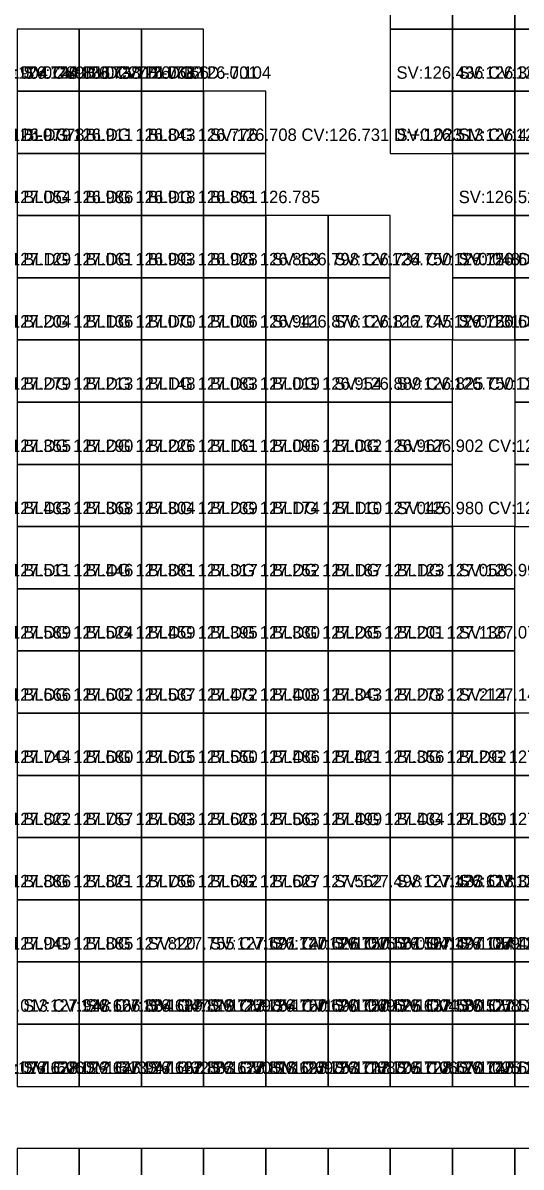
# Model space of a CAD drawing. Header units: metres. Extents: x 287857 to 287981, y 62957 to 63018.
# Drawn here: x 287912.02 to 287920.03, y 62985.53 to 63003.93 of the extents above; entities that cross this region are included whole.
import ezdxf

# ---------------------------------------------------------------- set-up
doc = ezdxf.new("R2010")
doc.units = ezdxf.units.M
for name, color, linetype, true_color in [('CORR-BLDG-TXT', 7, 'Continuous', 0xfacc15), ('CORR-BUILDING', 7, 'Continuous', 0xfacc15), ('CORR-CUT', 7, 'Continuous', 0x3b82f6), ('CORR-DIFF-TXT', 7, 'Continuous', 0xffffff), ('CORR-FILL', 7, 'Continuous', 0xef4444)]:
    doc.layers.add(name, color=color, linetype=linetype, true_color=true_color)

msp = doc.modelspace()

# ---------------------------------------------------------------- linework, layer by layer
at = {"layer": 'CORR-BUILDING'}
for points in [[(287912.925, 63002.831, 126.768), (287913.925, 63002.831, 126.768), (287913.925, 63003.831, 126.768), (287912.925, 63003.831, 126.768), (287912.925, 63002.831, 126.768)], [(287913.925, 63002.831, 126.701), (287914.925, 63002.831, 126.701), (287914.925, 63003.831, 126.701), (287913.925, 63003.831, 126.701), (287913.925, 63002.831, 126.701)], [(287911.925, 63001.831, 126.911), (287912.925, 63001.831, 126.911), (287912.925, 63002.831, 126.911), (287911.925, 63002.831, 126.911), (287911.925, 63001.831, 126.911)], [(287912.925, 63001.831, 126.843), (287913.925, 63001.831, 126.843), (287913.925, 63002.831, 126.843), (287912.925, 63002.831, 126.843), (287912.925, 63001.831, 126.843)], [(287913.925, 63001.831, 126.776), (287914.925, 63001.831, 126.776), (287914.925, 63002.831, 126.776), (287913.925, 63002.831, 126.776), (287913.925, 63001.831, 126.776)], [(287911.925, 63000.831, 126.986), (287912.925, 63000.831, 126.986), (287912.925, 63001.831, 126.986), (287911.925, 63001.831, 126.986), (287911.925, 63000.831, 126.986)], [(287912.925, 63000.831, 126.918), (287913.925, 63000.831, 126.918), (287913.925, 63001.831, 126.918), (287912.925, 63001.831, 126.918), (287912.925, 63000.831, 126.918)], [(287913.925, 63000.831, 126.851), (287914.925, 63000.831, 126.851), (287914.925, 63001.831, 126.851), (287913.925, 63001.831, 126.851), (287913.925, 63000.831, 126.851)], [(287914.925, 63000.831, 126.785), (287915.925, 63000.831, 126.785), (287915.925, 63001.831, 126.785), (287914.925, 63001.831, 126.785), (287914.925, 63000.831, 126.785)], [(287911.925, 62999.831, 127.061), (287912.925, 62999.831, 127.061), (287912.925, 63000.831, 127.061), (287911.925, 63000.831, 127.061), (287911.925, 62999.831, 127.061)], [(287912.925, 62999.831, 126.993), (287913.925, 62999.831, 126.993), (287913.925, 63000.831, 126.993), (287912.925, 63000.831, 126.993), (287912.925, 62999.831, 126.993)], [(287913.925, 62999.831, 126.928), (287914.925, 62999.831, 126.928), (287914.925, 63000.831, 126.928), (287913.925, 63000.831, 126.928), (287913.925, 62999.831, 126.928)], [(287914.925, 62999.831, 126.863), (287915.925, 62999.831, 126.863), (287915.925, 63000.831, 126.863), (287914.925, 63000.831, 126.863), (287914.925, 62999.831, 126.863)], [(287911.925, 62998.831, 127.136), (287912.925, 62998.831, 127.136), (287912.925, 62999.831, 127.136), (287911.925, 62999.831, 127.136), (287911.925, 62998.831, 127.136)], [(287912.925, 62998.831, 127.07), (287913.925, 62998.831, 127.07), (287913.925, 62999.831, 127.07), (287912.925, 62999.831, 127.07), (287912.925, 62998.831, 127.07)], [(287913.925, 62998.831, 127.006), (287914.925, 62998.831, 127.006), (287914.925, 62999.831, 127.006), (287913.925, 62999.831, 127.006), (287913.925, 62998.831, 127.006)], [(287914.925, 62998.831, 126.941), (287915.925, 62998.831, 126.941), (287915.925, 62999.831, 126.941), (287914.925, 62999.831, 126.941), (287914.925, 62998.831, 126.941)], [(287911.925, 62997.831, 127.213), (287912.925, 62997.831, 127.213), (287912.925, 62998.831, 127.213), (287911.925, 62998.831, 127.213), (287911.925, 62997.831, 127.213)], [(287912.925, 62997.831, 127.148), (287913.925, 62997.831, 127.148), (287913.925, 62998.831, 127.148), (287912.925, 62998.831, 127.148), (287912.925, 62997.831, 127.148)], [(287913.925, 62997.831, 127.083), (287914.925, 62997.831, 127.083), (287914.925, 62998.831, 127.083), (287913.925, 62998.831, 127.083), (287913.925, 62997.831, 127.083)], [(287914.925, 62997.831, 127.019), (287915.925, 62997.831, 127.019), (287915.925, 62998.831, 127.019), (287914.925, 62998.831, 127.019), (287914.925, 62997.831, 127.019)], [(287915.925, 62997.831, 126.954), (287916.925, 62997.831, 126.954), (287916.925, 62998.831, 126.954), (287915.925, 62998.831, 126.954), (287915.925, 62997.831, 126.954)], [(287911.925, 62996.831, 127.29), (287912.925, 62996.831, 127.29), (287912.925, 62997.831, 127.29), (287911.925, 62997.831, 127.29), (287911.925, 62996.831, 127.29)], [(287912.925, 62996.831, 127.226), (287913.925, 62996.831, 127.226), (287913.925, 62997.831, 127.226), (287912.925, 62997.831, 127.226), (287912.925, 62996.831, 127.226)], [(287913.925, 62996.831, 127.161), (287914.925, 62996.831, 127.161), (287914.925, 62997.831, 127.161), (287913.925, 62997.831, 127.161), (287913.925, 62996.831, 127.161)], [(287914.925, 62996.831, 127.096), (287915.925, 62996.831, 127.096), (287915.925, 62997.831, 127.096), (287914.925, 62997.831, 127.096), (287914.925, 62996.831, 127.096)], [(287915.925, 62996.831, 127.032), (287916.925, 62996.831, 127.032), (287916.925, 62997.831, 127.032), (287915.925, 62997.831, 127.032), (287915.925, 62996.831, 127.032)], [(287916.925, 62996.831, 126.967), (287917.925, 62996.831, 126.967), (287917.925, 62997.831, 126.967), (287916.925, 62997.831, 126.967), (287916.925, 62996.831, 126.967)], [(287911.925, 62995.831, 127.368), (287912.925, 62995.831, 127.368), (287912.925, 62996.831, 127.368), (287911.925, 62996.831, 127.368), (287911.925, 62995.831, 127.368)], [(287912.925, 62995.831, 127.304), (287913.925, 62995.831, 127.304), (287913.925, 62996.831, 127.304), (287912.925, 62996.831, 127.304), (287912.925, 62995.831, 127.304)], [(287913.925, 62995.831, 127.239), (287914.925, 62995.831, 127.239), (287914.925, 62996.831, 127.239), (287913.925, 62996.831, 127.239), (287913.925, 62995.831, 127.239)], [(287914.925, 62995.831, 127.174), (287915.925, 62995.831, 127.174), (287915.925, 62996.831, 127.174), (287914.925, 62996.831, 127.174), (287914.925, 62995.831, 127.174)], [(287915.925, 62995.831, 127.11), (287916.925, 62995.831, 127.11), (287916.925, 62996.831, 127.11), (287915.925, 62996.831, 127.11), (287915.925, 62995.831, 127.11)], [(287916.925, 62995.831, 127.045), (287917.925, 62995.831, 127.045), (287917.925, 62996.831, 127.045), (287916.925, 62996.831, 127.045), (287916.925, 62995.831, 127.045)], [(287911.925, 62994.831, 127.446), (287912.925, 62994.831, 127.446), (287912.925, 62995.831, 127.446), (287911.925, 62995.831, 127.446), (287911.925, 62994.831, 127.446)], [(287912.925, 62994.831, 127.381), (287913.925, 62994.831, 127.381), (287913.925, 62995.831, 127.381), (287912.925, 62995.831, 127.381), (287912.925, 62994.831, 127.381)], [(287913.925, 62994.831, 127.317), (287914.925, 62994.831, 127.317), (287914.925, 62995.831, 127.317), (287913.925, 62995.831, 127.317), (287913.925, 62994.831, 127.317)], [(287914.925, 62994.831, 127.252), (287915.925, 62994.831, 127.252), (287915.925, 62995.831, 127.252), (287914.925, 62995.831, 127.252), (287914.925, 62994.831, 127.252)], [(287915.925, 62994.831, 127.187), (287916.925, 62994.831, 127.187), (287916.925, 62995.831, 127.187), (287915.925, 62995.831, 127.187), (287915.925, 62994.831, 127.187)], [(287916.925, 62994.831, 127.123), (287917.925, 62994.831, 127.123), (287917.925, 62995.831, 127.123), (287916.925, 62995.831, 127.123), (287916.925, 62994.831, 127.123)], [(287917.925, 62994.831, 127.058), (287918.925, 62994.831, 127.058), (287918.925, 62995.831, 127.058), (287917.925, 62995.831, 127.058), (287917.925, 62994.831, 127.058)], [(287911.925, 62993.831, 127.524), (287912.925, 62993.831, 127.524), (287912.925, 62994.831, 127.524), (287911.925, 62994.831, 127.524), (287911.925, 62993.831, 127.524)], [(287912.925, 62993.831, 127.459), (287913.925, 62993.831, 127.459), (287913.925, 62994.831, 127.459), (287912.925, 62994.831, 127.459), (287912.925, 62993.831, 127.459)], [(287913.925, 62993.831, 127.395), (287914.925, 62993.831, 127.395), (287914.925, 62994.831, 127.395), (287913.925, 62994.831, 127.395), (287913.925, 62993.831, 127.395)], [(287914.925, 62993.831, 127.33), (287915.925, 62993.831, 127.33), (287915.925, 62994.831, 127.33), (287914.925, 62994.831, 127.33), (287914.925, 62993.831, 127.33)], [(287915.925, 62993.831, 127.265), (287916.925, 62993.831, 127.265), (287916.925, 62994.831, 127.265), (287915.925, 62994.831, 127.265), (287915.925, 62993.831, 127.265)], [(287916.925, 62993.831, 127.201), (287917.925, 62993.831, 127.201), (287917.925, 62994.831, 127.201), (287916.925, 62994.831, 127.201), (287916.925, 62993.831, 127.201)], [(287917.925, 62993.831, 127.136), (287918.925, 62993.831, 127.136), (287918.925, 62994.831, 127.136), (287917.925, 62994.831, 127.136), (287917.925, 62993.831, 127.136)], [(287911.925, 62992.831, 127.602), (287912.925, 62992.831, 127.602), (287912.925, 62993.831, 127.602), (287911.925, 62993.831, 127.602), (287911.925, 62992.831, 127.602)], [(287912.925, 62992.831, 127.537), (287913.925, 62992.831, 127.537), (287913.925, 62993.831, 127.537), (287912.925, 62993.831, 127.537), (287912.925, 62992.831, 127.537)], [(287913.925, 62992.831, 127.472), (287914.925, 62992.831, 127.472), (287914.925, 62993.831, 127.472), (287913.925, 62993.831, 127.472), (287913.925, 62992.831, 127.472)], [(287914.925, 62992.831, 127.408), (287915.925, 62992.831, 127.408), (287915.925, 62993.831, 127.408), (287914.925, 62993.831, 127.408), (287914.925, 62992.831, 127.408)], [(287915.925, 62992.831, 127.343), (287916.925, 62992.831, 127.343), (287916.925, 62993.831, 127.343), (287915.925, 62993.831, 127.343), (287915.925, 62992.831, 127.343)], [(287916.925, 62992.831, 127.278), (287917.925, 62992.831, 127.278), (287917.925, 62993.831, 127.278), (287916.925, 62993.831, 127.278), (287916.925, 62992.831, 127.278)], [(287917.925, 62992.831, 127.214), (287918.925, 62992.831, 127.214), (287918.925, 62993.831, 127.214), (287917.925, 62993.831, 127.214), (287917.925, 62992.831, 127.214)], [(287911.925, 62991.831, 127.68), (287912.925, 62991.831, 127.68), (287912.925, 62992.831, 127.68), (287911.925, 62992.831, 127.68), (287911.925, 62991.831, 127.68)], [(287912.925, 62991.831, 127.615), (287913.925, 62991.831, 127.615), (287913.925, 62992.831, 127.615), (287912.925, 62992.831, 127.615), (287912.925, 62991.831, 127.615)], [(287913.925, 62991.831, 127.55), (287914.925, 62991.831, 127.55), (287914.925, 62992.831, 127.55), (287913.925, 62992.831, 127.55), (287913.925, 62991.831, 127.55)], [(287914.925, 62991.831, 127.486), (287915.925, 62991.831, 127.486), (287915.925, 62992.831, 127.486), (287914.925, 62992.831, 127.486), (287914.925, 62991.831, 127.486)], [(287915.925, 62991.831, 127.421), (287916.925, 62991.831, 127.421), (287916.925, 62992.831, 127.421), (287915.925, 62992.831, 127.421), (287915.925, 62991.831, 127.421)], [(287916.925, 62991.831, 127.356), (287917.925, 62991.831, 127.356), (287917.925, 62992.831, 127.356), (287916.925, 62992.831, 127.356), (287916.925, 62991.831, 127.356)], [(287917.925, 62991.831, 127.292), (287918.925, 62991.831, 127.292), (287918.925, 62992.831, 127.292), (287917.925, 62992.831, 127.292), (287917.925, 62991.831, 127.292)], [(287918.925, 62991.831, 127.227), (287919.925, 62991.831, 127.227), (287919.925, 62992.831, 127.227), (287918.925, 62992.831, 127.227), (287918.925, 62991.831, 127.227)], [(287911.925, 62990.831, 127.757), (287912.925, 62990.831, 127.757), (287912.925, 62991.831, 127.757), (287911.925, 62991.831, 127.757), (287911.925, 62990.831, 127.757)], [(287912.925, 62990.831, 127.693), (287913.925, 62990.831, 127.693), (287913.925, 62991.831, 127.693), (287912.925, 62991.831, 127.693), (287912.925, 62990.831, 127.693)], [(287913.925, 62990.831, 127.628), (287914.925, 62990.831, 127.628), (287914.925, 62991.831, 127.628), (287913.925, 62991.831, 127.628), (287913.925, 62990.831, 127.628)], [(287914.925, 62990.831, 127.563), (287915.925, 62990.831, 127.563), (287915.925, 62991.831, 127.563), (287914.925, 62991.831, 127.563), (287914.925, 62990.831, 127.563)], [(287915.925, 62990.831, 127.499), (287916.925, 62990.831, 127.499), (287916.925, 62991.831, 127.499), (287915.925, 62991.831, 127.499), (287915.925, 62990.831, 127.499)], [(287916.925, 62990.831, 127.434), (287917.925, 62990.831, 127.434), (287917.925, 62991.831, 127.434), (287916.925, 62991.831, 127.434), (287916.925, 62990.831, 127.434)], [(287917.925, 62990.831, 127.369), (287918.925, 62990.831, 127.369), (287918.925, 62991.831, 127.369), (287917.925, 62991.831, 127.369), (287917.925, 62990.831, 127.369)], [(287918.925, 62990.831, 127.305), (287919.925, 62990.831, 127.305), (287919.925, 62991.831, 127.305), (287918.925, 62991.831, 127.305), (287918.925, 62990.831, 127.305)], [(287911.925, 62989.831, 127.821), (287912.925, 62989.831, 127.821), (287912.925, 62990.831, 127.821), (287911.925, 62990.831, 127.821), (287911.925, 62989.831, 127.821)], [(287912.925, 62989.831, 127.756), (287913.925, 62989.831, 127.756), (287913.925, 62990.831, 127.756), (287912.925, 62990.831, 127.756), (287912.925, 62989.831, 127.756)], [(287913.925, 62989.831, 127.692), (287914.925, 62989.831, 127.692), (287914.925, 62990.831, 127.692), (287913.925, 62990.831, 127.692), (287913.925, 62989.831, 127.692)], [(287914.925, 62989.831, 127.627), (287915.925, 62989.831, 127.627), (287915.925, 62990.831, 127.627), (287914.925, 62990.831, 127.627), (287914.925, 62989.831, 127.627)], [(287915.925, 62989.831, 127.562), (287916.925, 62989.831, 127.562), (287916.925, 62990.831, 127.562), (287915.925, 62990.831, 127.562), (287915.925, 62989.831, 127.562)], [(287911.925, 62988.831, 127.885), (287912.925, 62988.831, 127.885), (287912.925, 62989.831, 127.885), (287911.925, 62989.831, 127.885), (287911.925, 62988.831, 127.885)], [(287912.925, 62988.831, 127.82), (287913.925, 62988.831, 127.82), (287913.925, 62989.831, 127.82), (287912.925, 62989.831, 127.82), (287912.925, 62988.831, 127.82)]]:
    msp.add_polyline3d(points, dxfattribs=at)
at = {"layer": 'CORR-CUT'}
for points in [[(287917.925, 63003.831, 126.358), (287918.925, 63003.831, 126.358), (287918.925, 63004.831, 126.358), (287917.925, 63004.831, 126.358), (287917.925, 63003.831, 126.358)], [(287918.925, 63003.831, 126.282), (287919.925, 63003.831, 126.282), (287919.925, 63004.831, 126.282), (287918.925, 63004.831, 126.282), (287918.925, 63003.831, 126.282)], [(287919.925, 63003.831, 126.204), (287920.925, 63003.831, 126.204), (287920.925, 63004.831, 126.204), (287919.925, 63004.831, 126.204), (287919.925, 63003.831, 126.204)], [(287911.925, 63002.831, 126.836), (287912.925, 63002.831, 126.836), (287912.925, 63003.831, 126.836), (287911.925, 63003.831, 126.836), (287911.925, 63002.831, 126.836)], [(287917.925, 63002.831, 126.436), (287918.925, 63002.831, 126.436), (287918.925, 63003.831, 126.436), (287917.925, 63003.831, 126.436), (287917.925, 63002.831, 126.436)], [(287918.925, 63002.831, 126.361), (287919.925, 63002.831, 126.361), (287919.925, 63003.831, 126.361), (287918.925, 63003.831, 126.361), (287918.925, 63002.831, 126.361)], [(287919.925, 63002.831, 126.283), (287920.925, 63002.831, 126.283), (287920.925, 63003.831, 126.283), (287919.925, 63003.831, 126.283), (287919.925, 63002.831, 126.283)], [(287917.925, 63001.831, 126.513), (287918.925, 63001.831, 126.513), (287918.925, 63002.831, 126.513), (287917.925, 63002.831, 126.513), (287917.925, 63001.831, 126.513)], [(287918.925, 63001.831, 126.441), (287919.925, 63001.831, 126.441), (287919.925, 63002.831, 126.441), (287918.925, 63002.831, 126.441), (287918.925, 63001.831, 126.441)], [(287919.925, 63001.831, 126.363), (287920.925, 63001.831, 126.363), (287920.925, 63002.831, 126.363), (287919.925, 63002.831, 126.363), (287919.925, 63001.831, 126.363)], [(287918.925, 63000.831, 126.521), (287919.925, 63000.831, 126.521), (287919.925, 63001.831, 126.521), (287918.925, 63001.831, 126.521), (287918.925, 63000.831, 126.521)], [(287919.925, 63000.831, 126.443), (287920.925, 63000.831, 126.443), (287920.925, 63001.831, 126.443), (287919.925, 63001.831, 126.443), (287919.925, 63000.831, 126.443)], [(287915.925, 62999.831, 126.798), (287916.925, 62999.831, 126.798), (287916.925, 63000.831, 126.798), (287915.925, 63000.831, 126.798), (287915.925, 62999.831, 126.798)], [(287918.925, 62999.831, 126.601), (287919.925, 62999.831, 126.601), (287919.925, 63000.831, 126.601), (287918.925, 63000.831, 126.601), (287918.925, 62999.831, 126.601)], [(287919.925, 62999.831, 126.523), (287920.925, 62999.831, 126.523), (287920.925, 63000.831, 126.523), (287919.925, 63000.831, 126.523), (287919.925, 62999.831, 126.523)], [(287915.925, 62998.831, 126.876), (287916.925, 62998.831, 126.876), (287916.925, 62999.831, 126.876), (287915.925, 62999.831, 126.876), (287915.925, 62998.831, 126.876)], [(287916.925, 62998.831, 126.812), (287917.925, 62998.831, 126.812), (287917.925, 62999.831, 126.812), (287916.925, 62999.831, 126.812), (287916.925, 62998.831, 126.812)], [(287918.925, 62998.831, 126.68), (287919.925, 62998.831, 126.68), (287919.925, 62999.831, 126.68), (287918.925, 62999.831, 126.68), (287918.925, 62998.831, 126.68)], [(287919.925, 62998.831, 126.602), (287920.925, 62998.831, 126.602), (287920.925, 62999.831, 126.602), (287919.925, 62999.831, 126.602), (287919.925, 62998.831, 126.602)], [(287916.925, 62997.831, 126.889), (287917.925, 62997.831, 126.889), (287917.925, 62998.831, 126.889), (287916.925, 62998.831, 126.889), (287916.925, 62997.831, 126.889)], [(287917.925, 62997.831, 126.825), (287918.925, 62997.831, 126.825), (287918.925, 62998.831, 126.825), (287917.925, 62998.831, 126.825), (287917.925, 62997.831, 126.825)], [(287919.925, 62997.831, 126.682), (287920.925, 62997.831, 126.682), (287920.925, 62998.831, 126.682), (287919.925, 62998.831, 126.682), (287919.925, 62997.831, 126.682)], [(287917.925, 62996.831, 126.902), (287918.925, 62996.831, 126.902), (287918.925, 62997.831, 126.902), (287917.925, 62997.831, 126.902), (287917.925, 62996.831, 126.902)], [(287919.925, 62996.831, 126.762), (287920.925, 62996.831, 126.762), (287920.925, 62997.831, 126.762), (287919.925, 62997.831, 126.762), (287919.925, 62996.831, 126.762)], [(287917.925, 62995.831, 126.98), (287918.925, 62995.831, 126.98), (287918.925, 62996.831, 126.98), (287917.925, 62996.831, 126.98), (287917.925, 62995.831, 126.98)], [(287919.925, 62995.831, 126.841), (287920.925, 62995.831, 126.841), (287920.925, 62996.831, 126.841), (287919.925, 62996.831, 126.841), (287919.925, 62995.831, 126.841)], [(287918.925, 62994.831, 126.993), (287919.925, 62994.831, 126.993), (287919.925, 62995.831, 126.993), (287918.925, 62995.831, 126.993), (287918.925, 62994.831, 126.993)], [(287918.925, 62993.831, 127.071), (287919.925, 62993.831, 127.071), (287919.925, 62994.831, 127.071), (287918.925, 62994.831, 127.071), (287918.925, 62993.831, 127.071)], [(287918.925, 62992.831, 127.149), (287919.925, 62992.831, 127.149), (287919.925, 62993.831, 127.149), (287918.925, 62993.831, 127.149), (287918.925, 62992.831, 127.149)], [(287919.925, 62991.831, 127.16), (287920.925, 62991.831, 127.16), (287920.925, 62992.831, 127.16), (287919.925, 62992.831, 127.16), (287919.925, 62991.831, 127.16)], [(287919.925, 62990.831, 127.24), (287920.925, 62990.831, 127.24), (287920.925, 62991.831, 127.24), (287919.925, 62991.831, 127.24), (287919.925, 62990.831, 127.24)], [(287916.925, 62989.831, 127.498), (287917.925, 62989.831, 127.498), (287917.925, 62990.831, 127.498), (287916.925, 62990.831, 127.498), (287916.925, 62989.831, 127.498)], [(287917.925, 62989.831, 127.433), (287918.925, 62989.831, 127.433), (287918.925, 62990.831, 127.433), (287917.925, 62990.831, 127.433), (287917.925, 62989.831, 127.433)], [(287918.925, 62989.831, 127.368), (287919.925, 62989.831, 127.368), (287919.925, 62990.831, 127.368), (287918.925, 62990.831, 127.368), (287918.925, 62989.831, 127.368)], [(287919.925, 62989.831, 127.317), (287920.925, 62989.831, 127.317), (287920.925, 62990.831, 127.317), (287919.925, 62990.831, 127.317), (287919.925, 62989.831, 127.317)], [(287913.925, 62988.831, 127.755), (287914.925, 62988.831, 127.755), (287914.925, 62989.831, 127.755), (287913.925, 62989.831, 127.755), (287913.925, 62988.831, 127.755)], [(287914.925, 62988.831, 127.691), (287915.925, 62988.831, 127.691), (287915.925, 62989.831, 127.691), (287914.925, 62989.831, 127.691), (287914.925, 62988.831, 127.691)], [(287915.925, 62988.831, 127.626), (287916.925, 62988.831, 127.626), (287916.925, 62989.831, 127.626), (287915.925, 62989.831, 127.626), (287915.925, 62988.831, 127.626)], [(287916.925, 62988.831, 127.561), (287917.925, 62988.831, 127.561), (287917.925, 62989.831, 127.561), (287916.925, 62989.831, 127.561), (287916.925, 62988.831, 127.561)], [(287917.925, 62988.831, 127.497), (287918.925, 62988.831, 127.497), (287918.925, 62989.831, 127.497), (287917.925, 62989.831, 127.497), (287917.925, 62988.831, 127.497)], [(287918.925, 62988.831, 127.455), (287919.925, 62988.831, 127.455), (287919.925, 62989.831, 127.455), (287918.925, 62989.831, 127.455), (287918.925, 62988.831, 127.455)], [(287919.925, 62988.831, 127.394), (287920.925, 62988.831, 127.394), (287920.925, 62989.831, 127.394), (287919.925, 62989.831, 127.394), (287919.925, 62988.831, 127.394)], [(287911.925, 62987.831, 127.948), (287912.925, 62987.831, 127.948), (287912.925, 62988.831, 127.948), (287911.925, 62988.831, 127.948), (287911.925, 62987.831, 127.948)], [(287912.925, 62987.831, 127.884), (287913.925, 62987.831, 127.884), (287913.925, 62988.831, 127.884), (287912.925, 62988.831, 127.884), (287912.925, 62987.831, 127.884)], [(287913.925, 62987.831, 127.819), (287914.925, 62987.831, 127.819), (287914.925, 62988.831, 127.819), (287913.925, 62988.831, 127.819), (287913.925, 62987.831, 127.819)], [(287914.925, 62987.831, 127.754), (287915.925, 62987.831, 127.754), (287915.925, 62988.831, 127.754), (287914.925, 62988.831, 127.754), (287914.925, 62987.831, 127.754)], [(287915.925, 62987.831, 127.69), (287916.925, 62987.831, 127.69), (287916.925, 62988.831, 127.69), (287915.925, 62988.831, 127.69), (287915.925, 62987.831, 127.69)], [(287916.925, 62987.831, 127.625), (287917.925, 62987.831, 127.625), (287917.925, 62988.831, 127.625), (287916.925, 62988.831, 127.625), (287916.925, 62987.831, 127.625)], [(287917.925, 62987.831, 127.58), (287918.925, 62987.831, 127.58), (287918.925, 62988.831, 127.58), (287917.925, 62988.831, 127.58), (287917.925, 62987.831, 127.58)], [(287918.925, 62987.831, 127.54), (287919.925, 62987.831, 127.54), (287919.925, 62988.831, 127.54), (287918.925, 62988.831, 127.54), (287918.925, 62987.831, 127.54)], [(287919.925, 62987.831, 127.471), (287920.925, 62987.831, 127.471), (287920.925, 62988.831, 127.471), (287919.925, 62988.831, 127.471), (287919.925, 62987.831, 127.471)], [(287911.925, 62986.831, 128.012), (287912.925, 62986.831, 128.012), (287912.925, 62987.831, 128.012), (287911.925, 62987.831, 128.012), (287911.925, 62986.831, 128.012)], [(287912.925, 62986.831, 127.947), (287913.925, 62986.831, 127.947), (287913.925, 62987.831, 127.947), (287912.925, 62987.831, 127.947), (287912.925, 62986.831, 127.947)], [(287913.925, 62986.831, 127.883), (287914.925, 62986.831, 127.883), (287914.925, 62987.831, 127.883), (287913.925, 62987.831, 127.883), (287913.925, 62986.831, 127.883)], [(287914.925, 62986.831, 127.818), (287915.925, 62986.831, 127.818), (287915.925, 62987.831, 127.818), (287914.925, 62987.831, 127.818), (287914.925, 62986.831, 127.818)], [(287915.925, 62986.831, 127.753), (287916.925, 62986.831, 127.753), (287916.925, 62987.831, 127.753), (287915.925, 62987.831, 127.753), (287915.925, 62986.831, 127.753)], [(287916.925, 62986.831, 127.705), (287917.925, 62986.831, 127.705), (287917.925, 62987.831, 127.705), (287916.925, 62987.831, 127.705), (287916.925, 62986.831, 127.705)], [(287917.925, 62986.831, 127.67), (287918.925, 62986.831, 127.67), (287918.925, 62987.831, 127.67), (287917.925, 62987.831, 127.67), (287917.925, 62986.831, 127.67)], [(287918.925, 62986.831, 127.62), (287919.925, 62986.831, 127.62), (287919.925, 62987.831, 127.62), (287918.925, 62987.831, 127.62), (287918.925, 62986.831, 127.62)], [(287919.925, 62986.831, 127.549), (287920.925, 62986.831, 127.549), (287920.925, 62987.831, 127.549), (287919.925, 62987.831, 127.549), (287919.925, 62986.831, 127.549)], [(287911.925, 62984.831, 128.139), (287912.925, 62984.831, 128.139), (287912.925, 62985.831, 128.139), (287911.925, 62985.831, 128.139), (287911.925, 62984.831, 128.139)], [(287912.925, 62984.831, 128.074), (287913.925, 62984.831, 128.074), (287913.925, 62985.831, 128.074), (287912.925, 62985.831, 128.074), (287912.925, 62984.831, 128.074)], [(287913.925, 62984.831, 128.01), (287914.925, 62984.831, 128.01), (287914.925, 62985.831, 128.01), (287913.925, 62985.831, 128.01), (287913.925, 62984.831, 128.01)], [(287914.925, 62984.831, 127.955), (287915.925, 62984.831, 127.955), (287915.925, 62985.831, 127.955), (287914.925, 62985.831, 127.955), (287914.925, 62984.831, 127.955)], [(287915.925, 62984.831, 127.92), (287916.925, 62984.831, 127.92), (287916.925, 62985.831, 127.92), (287915.925, 62985.831, 127.92), (287915.925, 62984.831, 127.92)], [(287916.925, 62984.831, 127.885), (287917.925, 62984.831, 127.885), (287917.925, 62985.831, 127.885), (287916.925, 62985.831, 127.885), (287916.925, 62984.831, 127.885)], [(287917.925, 62984.831, 127.84), (287918.925, 62984.831, 127.84), (287918.925, 62985.831, 127.84), (287917.925, 62985.831, 127.84), (287917.925, 62984.831, 127.84)], [(287918.925, 62984.831, 127.78), (287919.925, 62984.831, 127.78), (287919.925, 62985.831, 127.78), (287918.925, 62985.831, 127.78), (287918.925, 62984.831, 127.78)], [(287919.925, 62984.831, 127.703), (287920.925, 62984.831, 127.703), (287920.925, 62985.831, 127.703), (287919.925, 62985.831, 127.703), (287919.925, 62984.831, 127.703)]]:
    msp.add_polyline3d(points, dxfattribs=at)
at = {"layer": 'CORR-FILL'}
for points in [[(287914.925, 63001.831, 126.708), (287915.925, 63001.831, 126.708), (287915.925, 63002.831, 126.708), (287914.925, 63002.831, 126.708), (287914.925, 63001.831, 126.708)], [(287916.925, 62999.831, 126.734), (287917.925, 62999.831, 126.734), (287917.925, 63000.831, 126.734), (287916.925, 63000.831, 126.734), (287916.925, 62999.831, 126.734)]]:
    msp.add_polyline3d(points, dxfattribs=at)

# ---------------------------------------------------------------- texts
at = {"layer": 'CORR-BLDG-TXT'}
for s, p in [('BLDG 126.768', (287913.025, 63003.031, 126.768)), ('BLDG 126.701', (287914.025, 63003.031, 126.701)), ('BLDG 126.979', (287911.025, 63002.031, 126.979)), ('BLDG 126.911', (287912.025, 63002.031, 126.911)), ('BLDG 126.843', (287913.025, 63002.031, 126.843)), ('BLDG 126.776', (287914.025, 63002.031, 126.776)), ('BLDG 127.054', (287911.025, 63001.031, 127.054)), ('BLDG 126.986', (287912.025, 63001.031, 126.986)), ('BLDG 126.918', (287913.025, 63001.031, 126.918)), ('BLDG 126.851', (287914.025, 63001.031, 126.851)), ('BLDG 126.785', (287915.025, 63001.031, 126.785)), ('BLDG 127.129', (287911.025, 63000.031, 127.129)), ('BLDG 127.061', (287912.025, 63000.031, 127.061)), ('BLDG 126.993', (287913.025, 63000.031, 126.993)), ('BLDG 126.928', (287914.025, 63000.031, 126.928)), ('BLDG 126.863', (287915.025, 63000.031, 126.863)), ('BLDG 127.204', (287911.025, 62999.031, 127.204)), ('BLDG 127.136', (287912.025, 62999.031, 127.136)), ('BLDG 127.070', (287913.025, 62999.031, 127.07)), ('BLDG 127.006', (287914.025, 62999.031, 127.006)), ('BLDG 126.941', (287915.025, 62999.031, 126.941)), ('BLDG 127.279', (287911.025, 62998.031, 127.279)), ('BLDG 127.213', (287912.025, 62998.031, 127.213)), ('BLDG 127.148', (287913.025, 62998.031, 127.148)), ('BLDG 127.083', (287914.025, 62998.031, 127.083)), ('BLDG 127.019', (287915.025, 62998.031, 127.019)), ('BLDG 126.954', (287916.025, 62998.031, 126.954)), ('BLDG 127.355', (287911.025, 62997.031, 127.355)), ('BLDG 127.290', (287912.025, 62997.031, 127.29)), ('BLDG 127.226', (287913.025, 62997.031, 127.226)), ('BLDG 127.161', (287914.025, 62997.031, 127.161)), ('BLDG 127.096', (287915.025, 62997.031, 127.096)), ('BLDG 127.032', (287916.025, 62997.031, 127.032)), ('BLDG 126.967', (287917.025, 62997.031, 126.967)), ('BLDG 127.433', (287911.025, 62996.031, 127.433)), ('BLDG 127.368', (287912.025, 62996.031, 127.368)), ('BLDG 127.304', (287913.025, 62996.031, 127.304)), ('BLDG 127.239', (287914.025, 62996.031, 127.239)), ('BLDG 127.174', (287915.025, 62996.031, 127.174)), ('BLDG 127.110', (287916.025, 62996.031, 127.11)), ('BLDG 127.045', (287917.025, 62996.031, 127.045)), ('BLDG 127.511', (287911.025, 62995.031, 127.511)), ('BLDG 127.446', (287912.025, 62995.031, 127.446)), ('BLDG 127.381', (287913.025, 62995.031, 127.381)), ('BLDG 127.317', (287914.025, 62995.031, 127.317)), ('BLDG 127.252', (287915.025, 62995.031, 127.252)), ('BLDG 127.187', (287916.025, 62995.031, 127.187)), ('BLDG 127.123', (287917.025, 62995.031, 127.123)), ('BLDG 127.058', (287918.025, 62995.031, 127.058)), ('BLDG 127.589', (287911.025, 62994.031, 127.589)), ('BLDG 127.524', (287912.025, 62994.031, 127.524)), ('BLDG 127.459', (287913.025, 62994.031, 127.459)), ('BLDG 127.395', (287914.025, 62994.031, 127.395)), ('BLDG 127.330', (287915.025, 62994.031, 127.33)), ('BLDG 127.265', (287916.025, 62994.031, 127.265)), ('BLDG 127.201', (287917.025, 62994.031, 127.201)), ('BLDG 127.136', (287918.025, 62994.031, 127.136)), ('BLDG 127.666', (287911.025, 62993.031, 127.666)), ('BLDG 127.602', (287912.025, 62993.031, 127.602)), ('BLDG 127.537', (287913.025, 62993.031, 127.537)), ('BLDG 127.472', (287914.025, 62993.031, 127.472)), ('BLDG 127.408', (287915.025, 62993.031, 127.408)), ('BLDG 127.343', (287916.025, 62993.031, 127.343)), ('BLDG 127.278', (287917.025, 62993.031, 127.278)), ('BLDG 127.214', (287918.025, 62993.031, 127.214)), ('BLDG 127.744', (287911.025, 62992.031, 127.744)), ('BLDG 127.680', (287912.025, 62992.031, 127.68)), ('BLDG 127.615', (287913.025, 62992.031, 127.615)), ('BLDG 127.550', (287914.025, 62992.031, 127.55)), ('BLDG 127.486', (287915.025, 62992.031, 127.486)), ('BLDG 127.421', (287916.025, 62992.031, 127.421)), ('BLDG 127.356', (287917.025, 62992.031, 127.356)), ('BLDG 127.292', (287918.025, 62992.031, 127.292)), ('BLDG 127.227', (287919.025, 62992.031, 127.227)), ('BLDG 127.822', (287911.025, 62991.031, 127.822)), ('BLDG 127.757', (287912.025, 62991.031, 127.757)), ('BLDG 127.693', (287913.025, 62991.031, 127.693)), ('BLDG 127.628', (287914.025, 62991.031, 127.628)), ('BLDG 127.563', (287915.025, 62991.031, 127.563)), ('BLDG 127.499', (287916.025, 62991.031, 127.499)), ('BLDG 127.434', (287917.025, 62991.031, 127.434)), ('BLDG 127.369', (287918.025, 62991.031, 127.369)), ('BLDG 127.305', (287919.025, 62991.031, 127.305)), ('BLDG 127.886', (287911.025, 62990.031, 127.886)), ('BLDG 127.821', (287912.025, 62990.031, 127.821)), ('BLDG 127.756', (287913.025, 62990.031, 127.756)), ('BLDG 127.692', (287914.025, 62990.031, 127.692)), ('BLDG 127.627', (287915.025, 62990.031, 127.627)), ('BLDG 127.562', (287916.025, 62990.031, 127.562)), ('BLDG 127.949', (287911.025, 62989.031, 127.949)), ('BLDG 127.885', (287912.025, 62989.031, 127.885)), ('BLDG 127.820', (287913.025, 62989.031, 127.82))]:
    msp.add_text(s, height=0.2, dxfattribs=at).set_placement(p)
at = {"layer": 'CORR-DIFF-TXT'}
for s, p in [('SV:127.039 CV:126.750 D:-0.289', (287909.025, 63003.031, 127.039)), ('SV:126.971 CV:126.744 D:-0.227', (287910.025, 63003.031, 126.971)), ('SV:126.904 CV:126.738 D:-0.166', (287911.025, 63003.031, 126.904)), ('SV:126.836 CV:126.732 D:-0.104', (287912.025, 63003.031, 126.836)), ('SV:126.436 CV:125.078 D:-1.358', (287918.025, 63003.031, 126.436)), ('SV:126.361 CV:125.030 D:-1.331', (287919.025, 63003.031, 126.361)), ('SV:127.114 CV:126.736 D:-0.378', (287909.025, 63002.031, 127.114)), ('SV:126.708 CV:126.731 D:+0.023', (287915.025, 63002.031, 126.708)), ('SV:126.513 CV:125.140 D:-1.373', (287918.025, 63002.031, 126.513)), ('SV:126.441 CV:125.092 D:-1.349', (287919.025, 63002.031, 126.441)), ('SV:126.521 CV:125.154 D:-1.367', (287919.025, 63001.031, 126.521)), ('SV:126.798 CV:126.750 D:-0.048', (287916.025, 63000.031, 126.798)), ('SV:126.734 CV:126.750 D:+0.016', (287917.025, 63000.031, 126.734)), ('SV:126.601 CV:125.250 D:-1.351', (287919.025, 63000.031, 126.601)), ('SV:126.876 CV:126.745 D:-0.131', (287916.025, 62999.031, 126.876)), ('SV:126.812 CV:126.750 D:-0.062', (287917.025, 62999.031, 126.812)), ('SV:126.680 CV:125.250 D:-1.430', (287919.025, 62999.031, 126.68)), ('SV:126.889 CV:126.750 D:-0.139', (287917.025, 62998.031, 126.889)), ('SV:126.825 CV:126.405 D:-0.420', (287918.025, 62998.031, 126.825)), ('SV:126.902 CV:126.636 D:-0.266', (287918.025, 62997.031, 126.902)), ('SV:126.980 CV:126.750 D:-0.230', (287918.025, 62996.031, 126.98)), ('SV:126.993 CV:126.504 D:-0.489', (287919.025, 62995.031, 126.993)), ('SV:127.071 CV:126.735 D:-0.336', (287919.025, 62994.031, 127.071)), ('SV:127.149 CV:126.750 D:-0.399', (287919.025, 62993.031, 127.149)), ('SV:127.498 CV:126.618 D:-0.880', (287917.025, 62990.031, 127.498)), ('SV:127.433 CV:126.236 D:-1.197', (287918.025, 62990.031, 127.433)), ('SV:127.368 CV:125.853 D:-1.515', (287919.025, 62990.031, 127.368)), ('SV:127.755 CV:126.740 D:-1.015', (287914.025, 62989.031, 127.755)), ('SV:127.691 CV:126.750 D:-0.941', (287915.025, 62989.031, 127.691)), ('SV:127.626 CV:126.567 D:-1.059', (287916.025, 62989.031, 127.626)), ('SV:127.561 CV:126.184 D:-1.377', (287917.025, 62989.031, 127.561)), ('SV:127.497 CV:125.951 D:-1.546', (287918.025, 62989.031, 127.497)), ('SV:127.455 CV:125.840 D:-1.615', (287919.025, 62989.031, 127.455)), ('SV:128.013 CV:126.666 D:-1.347', (287911.025, 62988.031, 128.013)), ('SV:127.948 CV:126.689 D:-1.259', (287912.025, 62988.031, 127.948)), ('SV:127.884 CV:126.713 D:-1.171', (287913.025, 62988.031, 127.884)), ('SV:127.819 CV:126.750 D:-1.069', (287914.025, 62988.031, 127.819)), ('SV:127.754 CV:126.750 D:-1.004', (287915.025, 62988.031, 127.754)), ('SV:127.690 CV:126.632 D:-1.058', (287916.025, 62988.031, 127.69)), ('SV:127.625 CV:126.521 D:-1.104', (287917.025, 62988.031, 127.625)), ('SV:127.580 CV:126.411 D:-1.169', (287918.025, 62988.031, 127.58)), ('SV:127.540 CV:126.301 D:-1.239', (287919.025, 62988.031, 127.54)), ('SV:128.206 CV:126.600 D:-1.606', (287909.025, 62987.031, 128.206)), ('SV:128.141 CV:126.628 D:-1.513', (287910.025, 62987.031, 128.141)), ('SV:128.077 CV:126.645 D:-1.432', (287911.025, 62987.031, 128.077)), ('SV:128.012 CV:126.662 D:-1.350', (287912.025, 62987.031, 128.012)), ('SV:127.947 CV:126.678 D:-1.269', (287913.025, 62987.031, 127.947)), ('SV:127.883 CV:126.695 D:-1.188', (287914.025, 62987.031, 127.883)), ('SV:127.818 CV:126.712 D:-1.106', (287915.025, 62987.031, 127.818)), ('SV:127.753 CV:126.728 D:-1.025', (287916.025, 62987.031, 127.753)), ('SV:127.705 CV:126.745 D:-0.960', (287917.025, 62987.031, 127.705)), ('SV:127.670 CV:126.761 D:-0.909', (287918.025, 62987.031, 127.67)), ('SV:127.620 CV:126.761 D:-0.859', (287919.025, 62987.031, 127.62))]:
    msp.add_text(s, height=0.2, dxfattribs=at).set_placement(p)

doc.saveas('drawing.dxf')
